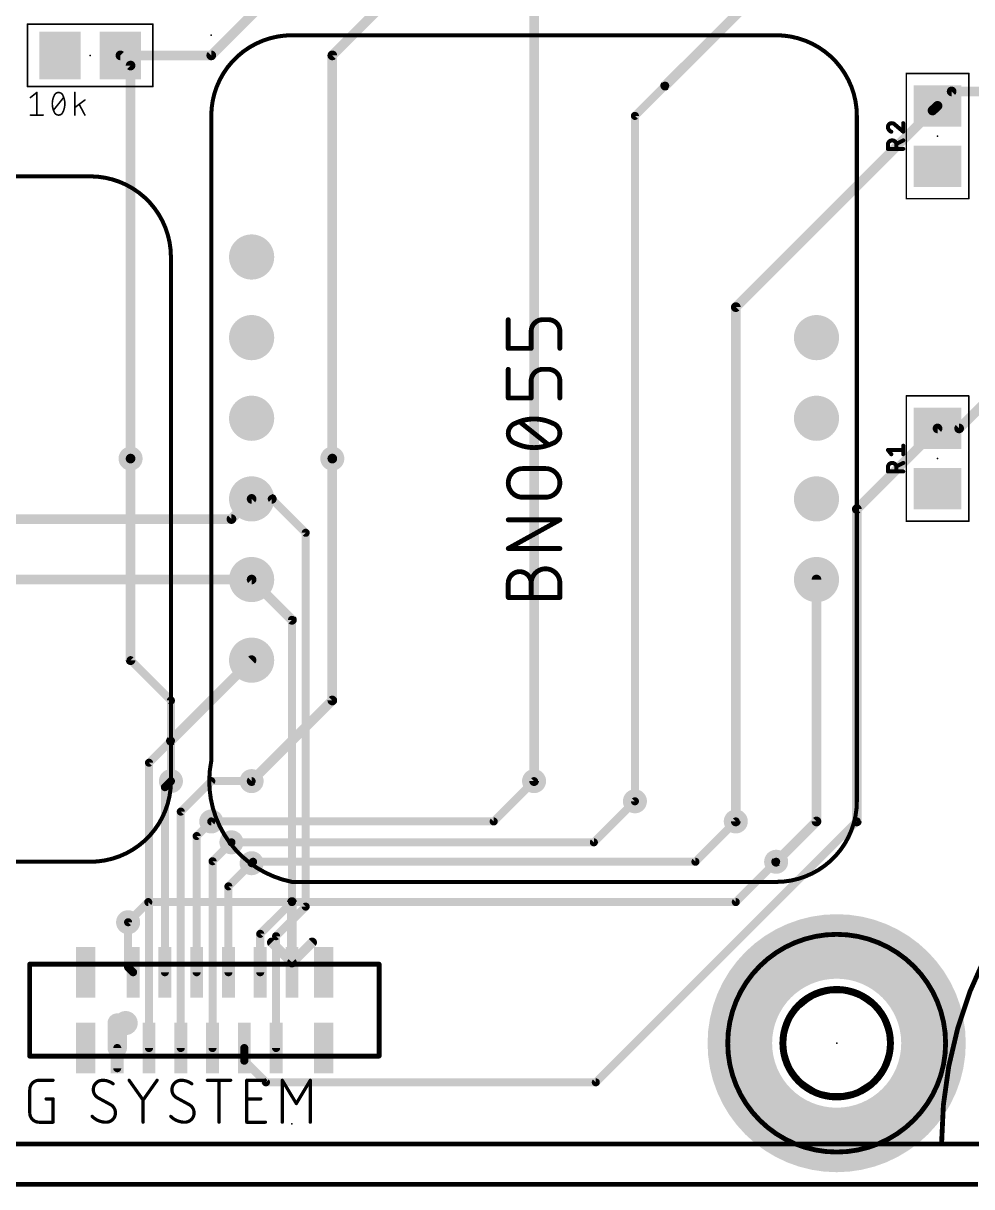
# Model space of a CAD drawing. Extents: x -0.25 to 2.75, y -0.05 to 2.8.
# Drawn here: x 0.767 to 1.942, y -0.053 to 1.39 of the extents above; entities that cross this region are included whole.
import ezdxf

# ---------------------------------------------------------------- set-up
doc = ezdxf.new("R2010")
doc.units = 0
for name, color, linetype in [('1', 22, 'CONTINUOUS'), ('16', 175, 'CONTINUOUS'), ('17', 82, 'CONTINUOUS'), ('18', 82, 'CONTINUOUS'), ('20', 30, 'CONTINUOUS'), ('21', 253, 'CONTINUOUS'), ('23', 7, 'CONTINUOUS'), ('25', 253, 'CONTINUOUS'), ('39', 22, 'CONTINUOUS'), ('40', 175, 'CONTINUOUS'), ('41', 22, 'CONTINUOUS'), ('42', 175, 'CONTINUOUS'), ('43', 82, 'CONTINUOUS')]:
    doc.layers.add(name, color=color, linetype=linetype)

# ---------------------------------------------------------------- blocks, each defined once
blk = doc.blocks.new('RECT')
blk.add_solid([(-0.5, -0.5), (0.5, -0.5), (-0.5, 0.5), (0.5, 0.5)])
blk = doc.blocks.new('ROUNDP')
at = {"const_width": 0.5}
blk.add_lwpolyline([(0, -0.25, 1), (0, 0.25, 1), (0, -0.25)], format="xyb", dxfattribs=at)
blk = doc.blocks.new('ROUNDV')
at = {"const_width": 0.5}
blk.add_lwpolyline([(0, -0.25, 1), (0, 0.25, 1), (0, -0.25)], format="xyb", dxfattribs=at)

msp = doc.modelspace()

# ---------------------------------------------------------------- linework, layer by layer
at = {"layer": '1'}
for points, const_width in [([(1.5625, 1.3125), (1.887402, 1.637402)], 0.012), ([(1.15, 1.35), (1.387402, 1.587402)], 0.012), ([(1, 1.35), (1.08937, 1.43937)], 0.012), ([(1.4, 0.45), (1.4, 1.412598)], 0.012), ([(0.887402, 1.35), (1, 1.35)], 0.012), ([(0.9, 1.337402), (0.887402, 1.35)], 0.012), ([(0.9, 0.85), (0.9, 1.337402)], 0.012), ([(1.15, 0.85), (1.15, 1.35)], 0.012), ([(1.525, 1.275), (1.5625, 1.3125)], 0.01), ([(1.917475, 1.305315), (1.893816, 1.281656)], 0.012), ([(1.994685, 1.305315), (1.917475, 1.305315)], 0.012), ([(1.65, 1.03784), (1.893816, 1.281656)], 0.012), ([(1.893816, 1.281656), (1.9, 1.287402)], 0.012), ([(1.525, 0.425), (1.525, 1.275)], 0.01), ([(1.65, 0.4), (1.65, 1.03784)], 0.012), ([(2.05, 1.01063), (1.926772, 0.887402)], 0.012), ([(1.8, 0.787402), (1.9, 0.887402)], 0.012), ([(1.926772, 0.887402), (1.9, 0.887402)], 0.012), ([(1.025, 0.775), (1.05, 0.8)], 0.012), ([(1.075, 0.8), (1.05, 0.8)], 0.012), ([(1.117, 0.758), (1.075, 0.8)], 0.01), ([(0.5, 0.775), (1.025, 0.775)], 0.012), ([(1.8, 0.4), (1.8, 0.787402)], 0.012), ([(1.117, 0.294373), (1.117, 0.758)], 0.01), ([(1.05, 0.7), (0.575, 0.7)], 0.012), ([(1.1, 0.65), (1.05, 0.7)], 0.012), ([(1.75, 0.4), (1.75, 0.7)], 0.012), ([(1.1, 0.3), (1.1, 0.65)], 0.01), ([(0.95, 0.5), (1.05, 0.6)], 0.012), ([(0.922835, 0.472835), (0.95, 0.5)], 0.01), ([(0.922835, 0.119), (0.922835, 0.472835)], 0.01), ([(0.94252, 0.44252), (0.95, 0.45)], 0.01), ([(0.94252, 0.213), (0.94252, 0.44252)], 0.01), ([(0.962205, 0.412205), (1, 0.45)], 0.01), ([(1, 0.45), (1.05, 0.45)], 0.01), ([(0.962205, 0.119), (0.962205, 0.412205)], 0.01), ([(0.98189, 0.38189), (1, 0.4)], 0.01), ([(1.4765, 0.0765), (1.8, 0.4)], 0.01), ([(1.75, 0.4), (1.7, 0.35)], 0.012), ([(0.98189, 0.213), (0.98189, 0.38189)], 0.01), ([(1.001575, 0.350685), (1.025, 0.37411)], 0.01), ([(1.001575, 0.119), (1.001575, 0.350685)], 0.01), ([(1.05, 0.34822), (1.02126, 0.31948)], 0.01), ([(1.02126, 0.31948), (1.02126, 0.213)], 0.01), ([(1.06063, 0.26063), (1.1, 0.3)], 0.01), ([(1.080315, 0.257688), (1.117, 0.294373)], 0.01), ([(0.896945, 0.219205), (0.896945, 0.275)], 0.01), ([(1.06063, 0.213), (1.06063, 0.26063)], 0.01), ([(1.080315, 0.119), (1.080315, 0.257688)], 0.01), ([(0.90315, 0.213), (0.896945, 0.219205)], 0.01), ([(0.883465, 0.119), (0.883465, 0.15)], 0.024), ([(0.883465, 0.15), (0.893945, 0.15)], 0.024), ([(0.883465, 0.119), (0.883465, 0.094)], 0.01), ([(1.040945, 0.119), (1.040945, 0.103314)], 0.01), ([(1.040945, 0.103314), (1.067759, 0.0765)], 0.01), ([(1.067759, 0.0765), (1.4765, 0.0765)], 0.01), ([(0, 0), (2.75, 0)], 0.006)]:
    msp.add_lwpolyline(points, dxfattribs=dict(at, const_width=const_width))
for points, const_width in [([(0.887402, 1.353, 1), (0.887402, 1.347)], 0.006), ([(0.889523, 1.352121, 1), (0.88528, 1.347879)], 0.006), ([(0.903, 1.337402, 1), (0.897, 1.337402)], 0.006), ([(0.897879, 1.33528, 1), (0.902121, 1.339523)], 0.006), ([(0.997879, 1.352121, 1), (1.002121, 1.347879)], 0.006), ([(1, 1.347, 1), (1, 1.353)], 0.006), ([(1.153, 1.35, 1), (1.147, 1.35)], 0.006), ([(1.147879, 1.352121, 1), (1.152121, 1.347879)], 0.006), ([(1.560379, 1.314621, 1), (1.564621, 1.310379)], 0.006), ([(1.564268, 1.310732, 1), (1.560732, 1.314268)], 0.005), ([(1.917475, 1.308315, 1), (1.917475, 1.302315)], 0.006), ([(1.919596, 1.303194, 1), (1.915354, 1.307436)], 0.006), ([(1.891774, 1.283854, 1), (1.895858, 1.279458)], 0.006), ([(1.891695, 1.283777, 1), (1.895937, 1.279534)], 0.006), ([(1.895937, 1.279534, 1), (1.891695, 1.283777)], 0.006), ([(1.902042, 1.285204, 1), (1.897958, 1.289599)], 0.006), ([(1.5275, 1.275, 1), (1.5225, 1.275)], 0.005), ([(1.523232, 1.276768, 1), (1.526768, 1.273232)], 0.005), ([(1.653, 1.03784, 1), (1.647, 1.03784)], 0.006), ([(1.647879, 1.039961, 1), (1.652121, 1.035718)], 0.006), ([(1.9, 0.890402, 1), (1.9, 0.884402)], 0.006), ([(1.902121, 0.88528, 1), (1.897879, 0.889523)], 0.006), ([(1.92465, 0.889523, 1), (1.928893, 0.88528)], 0.006), ([(1.926772, 0.884402, 1), (1.926772, 0.890402)], 0.006), ([(0.897, 0.85, 1), (0.903, 0.85)], 0.006), ([(1.147, 0.85, 1), (1.153, 0.85)], 0.006), ([(1.05, 0.803, 1), (1.05, 0.797)], 0.006), ([(1.052121, 0.797879, 1), (1.047879, 0.802121)], 0.006), ([(1.076768, 0.801768, 1), (1.073232, 0.798232)], 0.005), ([(1.075, 0.797, 1), (1.075, 0.803)], 0.006), ([(1.022879, 0.777121, 1), (1.027121, 0.772879)], 0.006), ([(1.025, 0.772, 1), (1.025, 0.778)], 0.006), ([(1.803, 0.787402, 1), (1.797, 0.787402)], 0.006), ([(1.797879, 0.789523, 1), (1.802121, 0.78528)], 0.006), ([(1.1195, 0.758, 1), (1.1145, 0.758)], 0.005), ([(1.115232, 0.756232, 1), (1.118768, 0.759768)], 0.005), ([(1.052121, 0.702121, 1), (1.047879, 0.697879)], 0.006), ([(1.05, 0.697, 1), (1.05, 0.703)], 0.006), ([(1.753, 0.7, 1), (1.747, 0.7)], 0.006), ([(1.097879, 0.647879, 1), (1.102121, 0.652121)], 0.006), ([(1.1025, 0.65, 1), (1.0975, 0.65)], 0.005), ([(1.052121, 0.597879, 1), (1.047879, 0.602121)], 0.006), ([(0.947879, 0.502121, 1), (0.952121, 0.497879)], 0.006), ([(0.951768, 0.498232, 1), (0.948232, 0.501768)], 0.005), ([(0.925335, 0.472835, 1), (0.920335, 0.472835)], 0.005), ([(0.921067, 0.474602, 1), (0.924602, 0.471067)], 0.005), ([(0.94502, 0.44252, 1), (0.94002, 0.44252)], 0.005), ([(0.951768, 0.448232, 1), (0.948232, 0.451768)], 0.005), ([(1, 0.4525, 1), (1, 0.4475)], 0.005), ([(1.001768, 0.448232, 1), (0.998232, 0.451768)], 0.005), ([(1.05, 0.4475, 1), (1.05, 0.4525)], 0.005), ([(1.397, 0.45, 1), (1.403, 0.45)], 0.006), ([(0.940752, 0.444287, 1), (0.944287, 0.440752)], 0.005), ([(1.5225, 0.425, 1), (1.5275, 0.425)], 0.005), ([(0.964705, 0.412205, 1), (0.959705, 0.412205)], 0.005), ([(0.960437, 0.413972, 1), (0.963972, 0.410437)], 0.005), ([(1.001768, 0.398232, 1), (0.998232, 0.401768)], 0.005), ([(1.752121, 0.397879, 1), (1.747879, 0.402121)], 0.006), ([(1.801768, 0.398232, 1), (1.798232, 0.401768)], 0.005), ([(1.647, 0.4, 1), (1.653, 0.4)], 0.006), ([(1.747, 0.4, 1), (1.753, 0.4)], 0.006), ([(1.797, 0.4, 1), (1.803, 0.4)], 0.006), ([(0.98439, 0.38189, 1), (0.97939, 0.38189)], 0.005), ([(0.980122, 0.383658, 1), (0.983658, 0.380122)], 0.005), ([(1.026768, 0.372342, 1), (1.023232, 0.375878)], 0.005), ([(1.004075, 0.350685, 1), (0.999075, 0.350685)], 0.005), ([(0.999807, 0.352453, 1), (1.003343, 0.348917)], 0.005), ([(1.051768, 0.346453, 1), (1.048232, 0.349988)], 0.005), ([(1.697879, 0.352121, 1), (1.702121, 0.347879)], 0.006), ([(1.02376, 0.31948, 1), (1.01876, 0.31948)], 0.005), ([(1.019492, 0.321248, 1), (1.023028, 0.317713)], 0.005), ([(1.101768, 0.298232, 1), (1.098232, 0.301768)], 0.005), ([(1.0975, 0.3, 1), (1.1025, 0.3)], 0.005), ([(1.1145, 0.294373, 1), (1.1195, 0.294373)], 0.005), ([(1.118768, 0.292605, 1), (1.115232, 0.29614)], 0.005), ([(0.899445, 0.275, 1), (0.894445, 0.275)], 0.005), ([(1.06313, 0.26063, 1), (1.05813, 0.26063)], 0.005), ([(1.058862, 0.262398, 1), (1.062398, 0.258862)], 0.005), ([(1.082815, 0.257688, 1), (1.077815, 0.257688)], 0.005), ([(1.078547, 0.259455, 1), (1.082083, 0.25592)], 0.005), ([(0.898713, 0.220972, 1), (0.895177, 0.217437)], 0.005), ([(0.894445, 0.219205, 1), (0.899445, 0.219205)], 0.005), ([(0.901382, 0.211232, 1), (0.904917, 0.214768)], 0.005), ([(0.94002, 0.213, 1), (0.94502, 0.213)], 0.005), ([(0.97939, 0.213, 1), (0.98439, 0.213)], 0.005), ([(1.01876, 0.213, 1), (1.02376, 0.213)], 0.005), ([(1.05813, 0.213, 1), (1.06313, 0.213)], 0.005), ([(0.889465, 0.15, 1), (0.877465, 0.15)], 0.012), ([(0.883465, 0.156, 1), (0.883465, 0.144)], 0.012), ([(0.893945, 0.144, 1), (0.893945, 0.156)], 0.012), ([(0.877465, 0.119, 1), (0.889465, 0.119)], 0.012), ([(0.885965, 0.119, 1), (0.880965, 0.119)], 0.005), ([(0.920335, 0.119, 1), (0.925335, 0.119)], 0.005), ([(0.959705, 0.119, 1), (0.964705, 0.119)], 0.005), ([(0.999075, 0.119, 1), (1.004075, 0.119)], 0.005), ([(1.043445, 0.119, 1), (1.038445, 0.119)], 0.005), ([(1.077815, 0.119, 1), (1.082815, 0.119)], 0.005), ([(1.042713, 0.105081, 1), (1.039177, 0.101546)], 0.005), ([(1.038445, 0.103314, 1), (1.043445, 0.103314)], 0.005), ([(0.880965, 0.094, 1), (0.885965, 0.094)], 0.005), ([(1.067759, 0.079, 1), (1.067759, 0.074)], 0.005), ([(1.065991, 0.074732, 1), (1.069526, 0.078268)], 0.005), ([(1.474732, 0.078268, 1), (1.478268, 0.074732)], 0.005), ([(1.4765, 0.074, 1), (1.4765, 0.079)], 0.005)]:
    msp.add_lwpolyline(points, format="xyb", dxfattribs=dict(at, const_width=const_width))
at = {"layer": '16'}
for points, const_width in [([(0.9, 0.85), (0.9, 0.6)], 0.012), ([(1.15, 0.55), (1.15, 0.85)], 0.012), ([(0.9, 0.6), (0.95, 0.55)], 0.01), ([(0.95, 0.55), (0.95, 0.45)], 0.01), ([(1.05, 0.45), (1.15, 0.55)], 0.012), ([(1.35, 0.4), (1.4, 0.45)], 0.01), ([(1.47411, 0.37411), (1.525, 0.425)], 0.01), ([(1, 0.4), (1.35, 0.4)], 0.01), ([(1.6, 0.35), (1.65, 0.4)], 0.01), ([(1.025, 0.37411), (1.47411, 0.37411)], 0.01), ([(1.05, 0.34822), (1.05178, 0.35)], 0.01), ([(1.05178, 0.35), (1.6, 0.35)], 0.01), ([(1.65, 0.3), (1.7, 0.35)], 0.01), ([(0.896945, 0.275), (0.921945, 0.3)], 0.01), ([(0.921945, 0.3), (1.65, 0.3)], 0.01), ([(0, -0.05), (1.95, -0.05)], 0.006)]:
    msp.add_lwpolyline(points, dxfattribs=dict(at, const_width=const_width))
for points, const_width in [([(0.903, 0.85, 1), (0.897, 0.85)], 0.006), ([(1.153, 0.85, 1), (1.147, 0.85)], 0.006), ([(0.897, 0.6, 1), (0.903, 0.6)], 0.006), ([(0.901768, 0.601768, 1), (0.898232, 0.598232)], 0.005), ([(0.9525, 0.55, 1), (0.9475, 0.55)], 0.005), ([(0.948232, 0.548232, 1), (0.951768, 0.551768)], 0.005), ([(1.147, 0.55, 1), (1.153, 0.55)], 0.006), ([(1.152121, 0.547879, 1), (1.147879, 0.552121)], 0.006), ([(0.9475, 0.45, 1), (0.9525, 0.45)], 0.005), ([(1.047879, 0.452121, 1), (1.052121, 0.447879)], 0.006), ([(1.401768, 0.448232, 1), (1.398232, 0.451768)], 0.005), ([(1.526768, 0.423232, 1), (1.523232, 0.426768)], 0.005), ([(1, 0.4025, 1), (1, 0.3975)], 0.005), ([(1.348232, 0.401768, 1), (1.351768, 0.398232)], 0.005), ([(1.35, 0.3975, 1), (1.35, 0.4025)], 0.005), ([(1.651768, 0.398232, 1), (1.648232, 0.401768)], 0.005), ([(1.025, 0.37661, 1), (1.025, 0.37161)], 0.005), ([(1.472342, 0.375878, 1), (1.475878, 0.372342)], 0.005), ([(1.47411, 0.37161, 1), (1.47411, 0.37661)], 0.005), ([(1.048232, 0.349988, 1), (1.051768, 0.346453)], 0.005), ([(1.05178, 0.3525, 1), (1.05178, 0.3475)], 0.005), ([(1.053547, 0.348232, 1), (1.050012, 0.351768)], 0.005), ([(1.598232, 0.351768, 1), (1.601768, 0.348232)], 0.005), ([(1.6, 0.3475, 1), (1.6, 0.3525)], 0.005), ([(1.701768, 0.348232, 1), (1.698232, 0.351768)], 0.005), ([(0.921945, 0.3025, 1), (0.921945, 0.2975)], 0.005), ([(0.923713, 0.298232, 1), (0.920177, 0.301768)], 0.005), ([(1.648232, 0.301768, 1), (1.651768, 0.298232)], 0.005), ([(1.65, 0.2975, 1), (1.65, 0.3025)], 0.005), ([(0.895177, 0.276768, 1), (0.898713, 0.273232)], 0.005)]:
    msp.add_lwpolyline(points, format="xyb", dxfattribs=dict(at, const_width=const_width))
at = {"layer": '20'}
for points, const_width in [([(2.43, 2.43, 0.414214), (0, 0)], 0.006), ([(2.43, 0.525, 0.414214), (1.905, 0)], 0.006), ([(1.9035, 0, 1), (1.9065, 0)], 0.003), ([(1.905, -0.0015, 1), (1.905, 0.0015)], 0.003)]:
    msp.add_lwpolyline(points, format="xyb", dxfattribs=dict(at, const_width=const_width))
at = {"layer": '20', "const_width": 0.006}
msp.add_lwpolyline([(0, 0), (1.905, 0)], dxfattribs=at)
at = {"layer": '20'}
msp.add_circle((1.775, 0.125), 0.062992, dxfattribs=at)
at = {"layer": '21'}
for points, const_width in [([(1.1, 1.375, 0.414214), (1, 1.275)], 0.005), ([(1.1, 1.37625, 1), (1.1, 1.37375)], 0.0025), ([(1.1, 1.37375, 1), (1.1, 1.37625)], 0.0025), ([(1.8, 1.275, 0.414214), (1.7, 1.375)], 0.005), ([(1.7, 1.37625, 1), (1.7, 1.37375)], 0.0025), ([(1.7, 1.37375, 1), (1.7, 1.37625)], 0.0025), ([(0.775688, 1.298168, 1), (0.776312, 1.297387)], 0.001), ([(0.784278, 1.304, 1), (0.783278, 1.304)], 0.001), ([(0.78409, 1.30361, 1), (0.783465, 1.30439)], 0.001), ([(0.805333, 1.300111, 0.113888), (0.803, 1.29)], 0.002), ([(0.810778, 1.304, 0.320466), (0.805333, 1.300111)], 0.002), ([(0.80486, 1.300273, 1), (0.805806, 1.299949)], 0.001), ([(0.805783, 1.299892, 1), (0.804884, 1.30033)], 0.001), ([(0.816222, 1.300111, 0.320462), (0.810778, 1.304)], 0.002), ([(0.810778, 1.3045, 1), (0.810778, 1.3035)], 0.001), ([(0.810778, 1.3035, 1), (0.810778, 1.3045)], 0.001), ([(0.818555, 1.29, 0.113887), (0.816222, 1.300111)], 0.002), ([(0.816672, 1.30033, 1), (0.815773, 1.299892)], 0.001), ([(0.815749, 1.299949, 1), (0.816695, 1.300273)], 0.001), ([(0.81739, 1.297465, 1), (0.816609, 1.29809)], 0.001), ([(0.831449, 1.304, 1), (0.830449, 1.304)], 0.001), ([(0.803, 1.29, 0.113885), (0.805333, 1.279889)], 0.002), ([(0.8035, 1.29, 1), (0.8025, 1.29)], 0.001), ([(0.8025, 1.29, 1), (0.8035, 1.29)], 0.001), ([(0.816222, 1.279889, 0.113885), (0.818555, 1.29)], 0.002), ([(0.819055, 1.29, 1), (0.818055, 1.29)], 0.001), ([(0.818055, 1.29, 1), (0.819055, 1.29)], 0.001), ([(0.830649, 1.285733, 1), (0.831249, 1.284933)], 0.001), ([(0.836835, 1.289456, 1), (0.835951, 1.288988)], 0.001), ([(0.843693, 1.294267, 1), (0.843093, 1.295067)], 0.001), ([(0.776, 1.2765, 1), (0.776, 1.2755)], 0.001), ([(0.783278, 1.276, 1), (0.784278, 1.276)], 0.001), ([(0.791555, 1.2755, 1), (0.791555, 1.2765)], 0.001), ([(0.804165, 1.282535, 1), (0.804946, 1.28191)], 0.001), ([(0.805333, 1.279889, 0.32046), (0.810778, 1.276)], 0.002), ([(0.805806, 1.280051, 1), (0.80486, 1.279727)], 0.001), ([(0.804884, 1.27967, 1), (0.805783, 1.280108)], 0.001), ([(0.810778, 1.276, 0.320456), (0.816222, 1.279889)], 0.002), ([(0.810778, 1.2765, 1), (0.810778, 1.2755)], 0.001), ([(0.810778, 1.2755, 1), (0.810778, 1.2765)], 0.001), ([(0.815773, 1.280108, 1), (0.816672, 1.27967)], 0.001), ([(0.816695, 1.279727, 1), (0.815749, 1.280051)], 0.001), ([(0.830449, 1.276, 1), (0.831449, 1.276)], 0.001), ([(0.842951, 1.275766, 1), (0.843835, 1.276234)], 0.001), ([(1.00125, 1.275, 1), (0.99875, 1.275)], 0.0025), ([(0.99875, 1.275, 1), (1.00125, 1.275)], 0.0025), ([(1.80125, 1.275, 1), (1.79875, 1.275)], 0.0025), ([(1.79875, 1.275, 1), (1.80125, 1.275)], 0.0025), ([(0.95, 1.1, 0.414214), (0.85, 1.2)], 0.005), ([(0.85, 1.20125, 1), (0.85, 1.19875)], 0.0025), ([(0.85, 1.19875, 1), (0.85, 1.20125)], 0.0025), ([(0.95125, 1.1, 1), (0.94875, 1.1)], 0.0025), ([(0.94875, 1.1, 1), (0.95125, 1.1)], 0.0025), ([(1.3695, 1.022239, 1), (1.3665, 1.022239)], 0.003), ([(1.410667, 1.022239, 0.414214), (1.396445, 1.008017)], 0.006), ([(1.410667, 1.023739, 1), (1.410667, 1.020739)], 0.003), ([(1.410667, 1.020739, 1), (1.410667, 1.023739)], 0.003), ([(1.432, 1.008017, 0.414214), (1.417778, 1.022239)], 0.006), ([(1.417778, 1.023739, 1), (1.417778, 1.020739)], 0.003), ([(1.417778, 1.020739, 1), (1.417778, 1.023739)], 0.003), ([(1.397945, 1.008017, 1), (1.394945, 1.008017)], 0.003), ([(1.4335, 1.008017, 1), (1.4305, 1.008017)], 0.003), ([(1.394945, 1.008017, 1), (1.397945, 1.008017)], 0.003), ([(1.4305, 1.008017, 1), (1.4335, 1.008017)], 0.003), ([(1.368, 0.988183, 1), (1.368, 0.985183)], 0.003), ([(1.3665, 0.986683, 1), (1.3695, 0.986683)], 0.003), ([(1.394945, 0.986683, 1), (1.397945, 0.986683)], 0.003), ([(1.396445, 0.985183, 1), (1.396445, 0.988183)], 0.003), ([(1.4305, 0.986683, 1), (1.4335, 0.986683)], 0.003), ([(1.3695, 0.960699, 1), (1.3665, 0.960699)], 0.003), ([(1.410667, 0.960699, 0.414214), (1.396445, 0.946476)], 0.006), ([(1.410667, 0.962199, 1), (1.410667, 0.959199)], 0.003), ([(1.410667, 0.959199, 1), (1.410667, 0.962199)], 0.003), ([(1.432, 0.946476, 0.414214), (1.417778, 0.960699)], 0.006), ([(1.417778, 0.962199, 1), (1.417778, 0.959199)], 0.003), ([(1.417778, 0.959199, 1), (1.417778, 0.962199)], 0.003), ([(1.397945, 0.946476, 1), (1.394945, 0.946476)], 0.003), ([(1.394945, 0.946476, 1), (1.397945, 0.946476)], 0.003), ([(1.4335, 0.946476, 1), (1.4305, 0.946476)], 0.003), ([(1.4305, 0.946476, 1), (1.4335, 0.946476)], 0.003), ([(1.368, 0.926643, 1), (1.368, 0.923643)], 0.003), ([(1.3665, 0.925143, 1), (1.3695, 0.925143)], 0.003), ([(1.394945, 0.925143, 1), (1.397945, 0.925143)], 0.003), ([(1.396445, 0.923643, 1), (1.396445, 0.926643)], 0.003), ([(1.4305, 0.925143, 1), (1.4335, 0.925143)], 0.003), ([(1.376889, 0.893825, 0.320467), (1.368, 0.881381)], 0.006), ([(1.4, 0.899158, 0.113887), (1.376889, 0.893825)], 0.006), ([(1.376232, 0.895173, 1), (1.377546, 0.892477)], 0.003), ([(1.377375, 0.892406, 1), (1.376402, 0.895244)], 0.003), ([(1.383159, 0.896774, 1), (1.381285, 0.894432)], 0.003), ([(1.423111, 0.893825, 0.113887), (1.4, 0.899158)], 0.006), ([(1.4, 0.900658, 1), (1.4, 0.897658)], 0.003), ([(1.4, 0.897658, 1), (1.4, 0.900658)], 0.003), ([(1.432, 0.881381, 0.320462), (1.423111, 0.893825)], 0.006), ([(1.423598, 0.895244, 1), (1.422625, 0.892406)], 0.003), ([(1.422454, 0.892477, 1), (1.423769, 0.895173)], 0.003), ([(1.368, 0.881381, 0.320468), (1.376889, 0.868936)], 0.006), ([(1.3695, 0.881381, 1), (1.3665, 0.881381)], 0.003), ([(1.3665, 0.881381, 1), (1.3695, 0.881381)], 0.003), ([(1.423111, 0.868936, 0.320463), (1.432, 0.881381)], 0.006), ([(1.4335, 0.881381, 1), (1.4305, 0.881381)], 0.003), ([(1.4305, 0.881381, 1), (1.4335, 0.881381)], 0.003), ([(1.376889, 0.868936, 0.113887), (1.4, 0.863603)], 0.006), ([(1.377546, 0.870284, 1), (1.376232, 0.867588)], 0.003), ([(1.376402, 0.867517, 1), (1.377375, 0.870355)], 0.003), ([(1.4, 0.863603, 0.113887), (1.423111, 0.868936)], 0.006), ([(1.4, 0.865103, 1), (1.4, 0.862103)], 0.003), ([(1.4, 0.862103, 1), (1.4, 0.865103)], 0.003), ([(1.416841, 0.865987, 1), (1.418715, 0.86833)], 0.003), ([(1.422625, 0.870355, 1), (1.423598, 0.867517)], 0.003), ([(1.423769, 0.867588, 1), (1.422454, 0.870284)], 0.003), ([(1.385778, 0.837618, 1), (1.385778, 0.802063)], 0.006), ([(1.385778, 0.839118, 1), (1.385778, 0.836118)], 0.003), ([(1.385778, 0.836118, 1), (1.385778, 0.839118)], 0.003), ([(1.414222, 0.802063, 1), (1.414222, 0.837618)], 0.006), ([(1.414222, 0.839118, 1), (1.414222, 0.836118)], 0.003), ([(1.414222, 0.836118, 1), (1.414222, 0.839118)], 0.003), ([(1.385778, 0.803563, 1), (1.385778, 0.800563)], 0.003), ([(1.385778, 0.800563, 1), (1.385778, 0.803563)], 0.003), ([(1.414222, 0.803562, 1), (1.414222, 0.800563)], 0.003), ([(1.414222, 0.800563, 1), (1.414222, 0.803563)], 0.003), ([(1.368, 0.775526, 1), (1.368, 0.772526)], 0.003), ([(1.432728, 0.772715, 1), (1.431272, 0.775338)], 0.003), ([(1.432, 0.772526, 1), (1.432, 0.775526)], 0.003), ([(1.368, 0.739971, 1), (1.368, 0.736971)], 0.003), ([(1.367272, 0.739782, 1), (1.368728, 0.73716)], 0.003), ([(1.432, 0.736971, 1), (1.432, 0.739971)], 0.003), ([(1.396444, 0.695539, 1), (1.368, 0.695539)], 0.006), ([(1.432, 0.695539, 1), (1.396445, 0.695539)], 0.006), ([(1.3695, 0.695539, 1), (1.3665, 0.695539)], 0.003), ([(1.3665, 0.695539, 1), (1.3695, 0.695539)], 0.003), ([(1.394944, 0.695539, 1), (1.397944, 0.695539)], 0.003), ([(1.397945, 0.695539, 1), (1.394945, 0.695539)], 0.003), ([(1.394945, 0.695539, 1), (1.397945, 0.695539)], 0.003), ([(1.4335, 0.695539, 1), (1.4305, 0.695539)], 0.003), ([(1.4305, 0.695539, 1), (1.4335, 0.695539)], 0.003), ([(1.368, 0.679261, 1), (1.368, 0.676261)], 0.003), ([(1.3665, 0.677761, 1), (1.3695, 0.677761)], 0.003), ([(1.394945, 0.677761, 1), (1.397945, 0.677761)], 0.003), ([(1.4305, 0.677761, 1), (1.4335, 0.677761)], 0.003), ([(1.432, 0.676261, 1), (1.432, 0.679261)], 0.003), ([(1, 0.475, 0.414214), (1.1, 0.325)], 0.005), ([(0.99875, 0.475, 1), (1.00125, 0.475)], 0.0025), ([(1.001226, 0.474755, 1), (0.998774, 0.475245)], 0.0025), ([(0.85, 0.35, 0.414214), (0.95, 0.45)], 0.005), ([(0.95125, 0.45, 1), (0.94875, 0.45)], 0.0025), ([(0.94875, 0.45, 1), (0.95125, 0.45)], 0.0025), ([(1.7, 0.325, 0.414214), (1.8, 0.425)], 0.005), ([(1.80125, 0.425, 1), (1.79875, 0.425)], 0.0025), ([(1.79875, 0.425, 1), (1.80125, 0.425)], 0.0025), ([(0.85, 0.35125, 1), (0.85, 0.34875)], 0.0025), ([(0.85, 0.34875, 1), (0.85, 0.35125)], 0.0025), ([(1.1, 0.32625, 1), (1.1, 0.32375)], 0.0025), ([(1.099755, 0.323774, 1), (1.100245, 0.326226)], 0.0025), ([(1.7, 0.32625, 1), (1.7, 0.32375)], 0.0025), ([(1.7, 0.32375, 1), (1.7, 0.32625)], 0.0025), ([(1.103, 0.3, 1), (1.097, 0.3)], 0.006), ([(1.775, -0.01, 1), (1.775, 0.26, 1), (1.775, -0.01)], 0.006), ([(1.077121, 0.252121, 1), (1.072879, 0.247879)], 0.006), ([(1.127121, 0.247879, 1), (1.122879, 0.252121)], 0.006), ([(0.7765, 0.223, 1), (0.7735, 0.223)], 0.003), ([(0.775, 0.2245, 1), (0.775, 0.2215)], 0.003), ([(1.097879, 0.227121, 1), (1.102121, 0.222879)], 0.006), ([(1.097, 0.225, 1), (1.103, 0.225)], 0.006), ([(1.097879, 0.222879, 1), (1.102121, 0.227121)], 0.006), ([(1.2095, 0.223, 1), (1.2065, 0.223)], 0.003), ([(1.208, 0.2215, 1), (1.208, 0.2245)], 0.003), ([(1.775, 0.058071, 1), (1.775, 0.191929, 1), (1.775, 0.058071)], 0.008), ([(0.775, 0.1105, 1), (0.775, 0.1075)], 0.003), ([(0.7735, 0.109, 1), (0.7765, 0.109)], 0.003), ([(1.2065, 0.109, 1), (1.2095, 0.109)], 0.003), ([(1.208, 0.1075, 1), (1.208, 0.1105)], 0.003), ([(0.786643, 0.079, 0.41421), (0.775088, 0.067444)], 0.004), ([(0.786643, 0.08, 1), (0.786643, 0.078)], 0.002), ([(0.786643, 0.078, 1), (0.786643, 0.08)], 0.002), ([(0.803977, 0.078, 1), (0.803977, 0.08)], 0.002), ([(0.865368, 0.079, 0.414214), (0.853812, 0.067444)], 0.004), ([(0.878368, 0.074667, 0.162281), (0.865368, 0.079)], 0.004), ([(0.865368, 0.08, 1), (0.865368, 0.078)], 0.002), ([(0.865368, 0.078, 1), (0.865368, 0.08)], 0.002), ([(0.877768, 0.073867, 1), (0.878968, 0.075467)], 0.002), ([(0.899016, 0.079577, 1), (0.897382, 0.078423)], 0.002), ([(0.933682, 0.078423, 1), (0.932048, 0.079577)], 0.002), ([(0.962808, 0.079, 0.414214), (0.951252, 0.067444)], 0.004), ([(0.975808, 0.074667, 0.162281), (0.962808, 0.079)], 0.004), ([(0.962808, 0.08, 1), (0.962808, 0.078)], 0.002), ([(0.962808, 0.078, 1), (0.962808, 0.08)], 0.002), ([(0.975208, 0.073867, 1), (0.976408, 0.075467)], 0.002), ([(0.995167, 0.08, 1), (0.995167, 0.078)], 0.002), ([(1.010612, 0.079, 1), (1.008612, 0.079)], 0.002), ([(1.024056, 0.078, 1), (1.024056, 0.08)], 0.002), ([(1.044982, 0.079, 1), (1.042982, 0.079)], 0.002), ([(1.043982, 0.08, 1), (1.043982, 0.078)], 0.002), ([(1.067093, 0.078, 1), (1.067093, 0.08)], 0.002), ([(1.089038, 0.079, 1), (1.087038, 0.079)], 0.002), ([(1.088896, 0.079514, 1), (1.087181, 0.078486)], 0.002), ([(1.123705, 0.079, 1), (1.121705, 0.079)], 0.002), ([(1.123562, 0.078486, 1), (1.121847, 0.079514)], 0.002), ([(0.776088, 0.067444, 1), (0.774088, 0.067444)], 0.002), ([(0.774088, 0.067444, 1), (0.776088, 0.067444)], 0.002), ([(0.79531, 0.056889, 1), (0.79531, 0.054889)], 0.002), ([(0.804977, 0.055889, 1), (0.802977, 0.055889)], 0.002), ([(0.803977, 0.054889, 1), (0.803977, 0.056889)], 0.002), ([(0.853812, 0.067444, 0.265563), (0.85959, 0.057333)], 0.004), ([(0.854812, 0.067444, 1), (0.852812, 0.067444)], 0.002), ([(0.852812, 0.067444, 1), (0.854812, 0.067444)], 0.002), ([(0.860069, 0.058211, 1), (0.859111, 0.056455)], 0.002), ([(0.859082, 0.056472, 1), (0.860098, 0.058195)], 0.002), ([(0.951252, 0.067444, 0.265563), (0.95703, 0.057333)], 0.004), ([(0.952252, 0.067444, 1), (0.950252, 0.067444)], 0.002), ([(0.950252, 0.067444, 1), (0.952252, 0.067444)], 0.002), ([(0.957509, 0.058211, 1), (0.956551, 0.056455)], 0.002), ([(0.956522, 0.056472, 1), (0.957537, 0.058195)], 0.002), ([(1.043982, 0.056889, 1), (1.043982, 0.054889)], 0.002), ([(1.061315, 0.054889, 1), (1.061315, 0.056889)], 0.002), ([(0.881257, 0.038555, 0.265563), (0.875479, 0.048667)], 0.004), ([(0.875987, 0.049528, 1), (0.874971, 0.047805)], 0.002), ([(0.875, 0.047789, 1), (0.875958, 0.049544)], 0.002), ([(0.916532, 0.054444, 1), (0.914532, 0.054444)], 0.002), ([(0.914715, 0.055021, 1), (0.916349, 0.053868)], 0.002), ([(0.914715, 0.053868, 1), (0.916349, 0.055021)], 0.002), ([(0.978696, 0.038555, 0.265563), (0.972919, 0.048667)], 0.004), ([(0.973426, 0.049528, 1), (0.972411, 0.047805)], 0.002), ([(0.97244, 0.047789, 1), (0.973398, 0.049544)], 0.002), ([(1.104514, 0.050626, 1), (1.106229, 0.049597)], 0.002), ([(1.104514, 0.049597, 1), (1.106229, 0.050626)], 0.002), ([(0.775088, 0.038555, 0.414214), (0.786643, 0.027)], 0.004), ([(0.776088, 0.038555, 1), (0.774088, 0.038555)], 0.002), ([(0.774088, 0.038555, 1), (0.776088, 0.038555)], 0.002), ([(0.786643, 0.028, 1), (0.786643, 0.026)], 0.002), ([(0.786643, 0.026, 1), (0.786643, 0.028)], 0.002), ([(0.803977, 0.026, 1), (0.803977, 0.028)], 0.002), ([(0.852368, 0.034222, 0.200004), (0.869701, 0.027)], 0.004), ([(0.853078, 0.034926, 1), (0.851658, 0.033518)], 0.002), ([(0.869701, 0.027, 0.41421), (0.881257, 0.038555)], 0.004), ([(0.869701, 0.028, 1), (0.869701, 0.026)], 0.002), ([(0.869701, 0.026, 1), (0.869701, 0.028)], 0.002), ([(0.882257, 0.038555, 1), (0.880257, 0.038555)], 0.002), ([(0.880257, 0.038555, 1), (0.882257, 0.038555)], 0.002), ([(0.949808, 0.034222, 0.200004), (0.967141, 0.027)], 0.004), ([(0.950518, 0.034926, 1), (0.949098, 0.033518)], 0.002), ([(0.967141, 0.027, 0.41421), (0.978696, 0.038555)], 0.004), ([(0.967141, 0.028, 1), (0.967141, 0.026)], 0.002), ([(0.967141, 0.026, 1), (0.967141, 0.028)], 0.002), ([(0.979696, 0.038555, 1), (0.977696, 0.038555)], 0.002), ([(0.977696, 0.038555, 1), (0.979696, 0.038555)], 0.002), ([(1.043982, 0.028, 1), (1.043982, 0.026)], 0.002), ([(1.067093, 0.026, 1), (1.067093, 0.028)], 0.002), ([(0.802977, 0.027, 1), (0.804977, 0.027)], 0.002), ([(0.914532, 0.027, 1), (0.916532, 0.027)], 0.002), ([(1.008612, 0.027, 1), (1.010612, 0.027)], 0.002), ([(1.042982, 0.027, 1), (1.044982, 0.027)], 0.002), ([(1.087038, 0.027, 1), (1.089038, 0.027)], 0.002), ([(1.121705, 0.027, 1), (1.123705, 0.027)], 0.002)]:
    msp.add_lwpolyline(points, format="xyb", dxfattribs=dict(at, const_width=const_width))
for points, const_width in [([(1.1, 1.375), (1.7, 1.375)], 0.005), ([(0.776, 1.297778), (0.783778, 1.304)], 0.002), ([(0.783778, 1.304), (0.783778, 1.276)], 0.002), ([(0.804555, 1.282222), (0.817, 1.297778)], 0.002), ([(0.830949, 1.276), (0.830949, 1.304)], 0.002), ([(0.843393, 1.294667), (0.830949, 1.285333)], 0.002), ([(0.843393, 1.276), (0.836393, 1.289222)], 0.002), ([(0.776, 1.276), (0.791555, 1.276)], 0.002), ([(1, 0.475), (1, 1.275)], 0.005), ([(1.8, 1.275), (1.8, 0.425)], 0.005), ([(0.4, 1.2), (0.85, 1.2)], 0.005), ([(0.95, 1.1), (0.95, 0.45)], 0.005), ([(1.368, 0.986683), (1.368, 1.022239)], 0.006), ([(1.417778, 1.022239), (1.410667, 1.022239)], 0.006), ([(1.396445, 1.008017), (1.396445, 0.986683)], 0.006), ([(1.432, 0.986683), (1.432, 1.008017)], 0.006), ([(1.396445, 0.986683), (1.368, 0.986683)], 0.006), ([(1.368, 0.925143), (1.368, 0.960699)], 0.006), ([(1.417778, 0.960699), (1.410667, 0.960699)], 0.006), ([(1.396445, 0.946476), (1.396445, 0.925143)], 0.006), ([(1.432, 0.925143), (1.432, 0.946476)], 0.006), ([(1.396445, 0.925143), (1.368, 0.925143)], 0.006), ([(1.417778, 0.867158), (1.382222, 0.895603)], 0.006), ([(1.385778, 0.837618), (1.414222, 0.837618)], 0.006), ([(1.414222, 0.802063), (1.385778, 0.802063)], 0.006), ([(1.368, 0.738471), (1.432, 0.774026)], 0.006), ([(1.432, 0.774026), (1.368, 0.774026)], 0.006), ([(1.432, 0.738471), (1.368, 0.738471)], 0.006), ([(1.368, 0.677761), (1.368, 0.695539)], 0.006), ([(1.396445, 0.677761), (1.396445, 0.695539)], 0.006), ([(1.432, 0.695539), (1.432, 0.677761)], 0.006), ([(1.432, 0.677761), (1.368, 0.677761)], 0.006), ([(0.85, 0.35), (0.4, 0.35)], 0.005), ([(1.7, 0.325), (1.1, 0.325)], 0.005), ([(1.1, 0.225), (1.1, 0.3)], 0.012), ([(1.1, 0.225), (1.075, 0.25)], 0.012), ([(1.1, 0.225), (1.125, 0.25)], 0.012), ([(0.775, 0.223), (0.775, 0.109)], 0.006), ([(1.208, 0.223), (0.775, 0.223)], 0.006), ([(1.208, 0.109), (1.208, 0.223)], 0.006), ([(0.775, 0.109), (1.208, 0.109)], 0.006), ([(0.786643, 0.079), (0.803977, 0.079)], 0.004), ([(0.898199, 0.079), (0.915532, 0.054444)], 0.004), ([(0.915532, 0.054444), (0.932865, 0.079)], 0.004), ([(0.995167, 0.079), (1.024056, 0.079)], 0.004), ([(1.009612, 0.027), (1.009612, 0.079)], 0.004), ([(1.043982, 0.027), (1.043982, 0.079)], 0.004), ([(1.043982, 0.079), (1.067093, 0.079)], 0.004), ([(1.088038, 0.027), (1.088038, 0.079)], 0.004), ([(1.088038, 0.079), (1.105372, 0.050111)], 0.004), ([(1.105372, 0.050111), (1.122705, 0.079)], 0.004), ([(1.122705, 0.079), (1.122705, 0.027)], 0.004), ([(0.775088, 0.038555), (0.775088, 0.067444)], 0.004), ([(0.79531, 0.055889), (0.803977, 0.055889)], 0.004), ([(0.803977, 0.055889), (0.803977, 0.027)], 0.004), ([(0.875479, 0.048667), (0.85959, 0.057333)], 0.004), ([(0.972919, 0.048667), (0.95703, 0.057333)], 0.004), ([(1.043982, 0.055889), (1.061315, 0.055889)], 0.004), ([(0.915532, 0.027), (0.915532, 0.054444)], 0.004), ([(0.803977, 0.027), (0.786643, 0.027)], 0.004), ([(1.067093, 0.027), (1.043982, 0.027)], 0.004)]:
    msp.add_lwpolyline(points, dxfattribs=dict(at, const_width=const_width))
at = {"layer": '23'}
for p in [(1, 1.375), (0.85, 1.35), (1.9, 1.25), (1.9, 0.85), (1.775, 0.125), (1.1, 0.025)]:
    msp.add_point(p, dxfattribs=at)
at = {"layer": '25'}
for points, const_width in [([(1.84325, 1.265952, 0.414198), (1.8385, 1.261202)], 0.005), ([(1.8385, 1.261202, 0.325223), (1.842722, 1.255397)], 0.005), ([(1.83975, 1.261202, 1), (1.83725, 1.261202)], 0.0025), ([(1.83725, 1.261202, 1), (1.83975, 1.261202)], 0.0025), ([(1.846945, 1.264369, 0.205254), (1.84325, 1.265952)], 0.005), ([(1.84325, 1.267202, 1), (1.84325, 1.264702)], 0.0025), ([(1.842337, 1.254208, 1), (1.843107, 1.256586)], 0.0025), ([(1.84325, 1.264702, 1), (1.84325, 1.267202)], 0.0025), ([(1.847754, 1.265321, 1), (1.846135, 1.263417)], 0.0025), ([(1.846039, 1.263507, 1), (1.84785, 1.265231)], 0.0025), ([(1.85875, 1.265952, 1), (1.85625, 1.265952)], 0.0025), ([(1.85625, 1.255397, 1), (1.85875, 1.255397)], 0.0025), ([(1.85669, 1.254444, 1), (1.85831, 1.256349)], 0.0025), ([(1.849056, 1.239325, 1), (1.8385, 1.239325)], 0.005), ([(1.83975, 1.239325, 1), (1.83725, 1.239325)], 0.0025), ([(1.848497, 1.241499, 1), (1.849615, 1.239263)], 0.0025), ([(1.850306, 1.239325, 1), (1.847806, 1.239325)], 0.0025), ([(1.858059, 1.243485, 1), (1.856941, 1.245721)], 0.0025), ([(1.83725, 1.239325, 1), (1.83975, 1.239325)], 0.0025), ([(1.8385, 1.235298, 1), (1.8385, 1.232798)], 0.0025), ([(1.83725, 1.234048, 1), (1.83975, 1.234048)], 0.0025), ([(1.847806, 1.239325, 1), (1.850306, 1.239325)], 0.0025), ([(1.847806, 1.234048, 1), (1.850306, 1.234048)], 0.0025), ([(1.8575, 1.232798, 1), (1.8575, 1.235298)], 0.0025), ([(1.85875, 0.865952, 1), (1.85625, 0.865952)], 0.0025), ([(1.839476, 0.861455, 1), (1.837524, 0.859894)], 0.0025), ([(1.8385, 0.861924, 1), (1.8385, 0.859424)], 0.0025), ([(1.841746, 0.854616, 1), (1.843698, 0.856178)], 0.0025), ([(1.85625, 0.855397, 1), (1.85875, 0.855397)], 0.0025), ([(1.8575, 0.859424, 1), (1.8575, 0.861924)], 0.0025), ([(1.849056, 0.839325, 1), (1.8385, 0.839325)], 0.005), ([(1.83975, 0.839325, 1), (1.83725, 0.839325)], 0.0025), ([(1.83725, 0.839325, 1), (1.83975, 0.839325)], 0.0025), ([(1.848497, 0.841499, 1), (1.849615, 0.839263)], 0.0025), ([(1.850306, 0.839325, 1), (1.847806, 0.839325)], 0.0025), ([(1.847806, 0.839325, 1), (1.850306, 0.839325)], 0.0025), ([(1.858059, 0.843485, 1), (1.856941, 0.845721)], 0.0025), ([(1.8385, 0.835298, 1), (1.8385, 0.832798)], 0.0025), ([(1.83725, 0.834048, 1), (1.83975, 0.834048)], 0.0025), ([(1.847806, 0.834048, 1), (1.850306, 0.834048)], 0.0025), ([(1.8575, 0.832798, 1), (1.8575, 0.835298)], 0.0025)]:
    msp.add_lwpolyline(points, format="xyb", dxfattribs=dict(at, const_width=const_width))
at = {"layer": '25', "const_width": 0.005}
for points in [[(1.846945, 1.264369), (1.8575, 1.255397)], [(1.8575, 1.255397), (1.8575, 1.265952)], [(1.8385, 1.234048), (1.8385, 1.239325)], [(1.8575, 1.244603), (1.849056, 1.240381)], [(1.849056, 1.239325), (1.849056, 1.234048)], [(1.8575, 1.234048), (1.8385, 1.234048)], [(1.8575, 0.855397), (1.8575, 0.865952)], [(1.842722, 0.855397), (1.8385, 0.860674)], [(1.8385, 0.860674), (1.8575, 0.860674)], [(1.8385, 0.834048), (1.8385, 0.839325)], [(1.8575, 0.844603), (1.849056, 0.840381)], [(1.849056, 0.839325), (1.849056, 0.834048)], [(1.8575, 0.834048), (1.8385, 0.834048)]]:
    msp.add_lwpolyline(points, dxfattribs=at)
at = {"layer": '39', "const_width": 0.002}
for points in [[(0.772323, 1.388701), (0.927677, 1.388701)], [(0.772323, 1.311299), (0.772323, 1.388701)], [(0.927677, 1.388701), (0.927677, 1.311299)], [(1.861299, 1.172323), (1.861299, 1.327677)], [(1.861299, 1.327677), (1.938701, 1.327677)], [(1.938701, 1.327677), (1.938701, 1.172323)], [(0.927677, 1.311299), (0.772323, 1.311299)], [(1.938701, 1.172323), (1.861299, 1.172323)], [(1.861299, 0.772323), (1.861299, 0.927677)], [(1.861299, 0.927677), (1.938701, 0.927677)], [(1.938701, 0.927677), (1.938701, 0.772323)], [(1.938701, 0.772323), (1.861299, 0.772323)]]:
    msp.add_lwpolyline(points, dxfattribs=at)
at = {"layer": '39'}
for points, const_width in [([(0.772323, 1.389201, 1), (0.772323, 1.388201)], 0.001), ([(0.772823, 1.388701, 1), (0.771823, 1.388701)], 0.001), ([(0.928177, 1.388701, 1), (0.927177, 1.388701)], 0.001), ([(0.927677, 1.388201, 1), (0.927677, 1.389201)], 0.001), ([(1.861799, 1.327677, 1), (1.860799, 1.327677)], 0.001), ([(1.861299, 1.328177, 1), (1.861299, 1.327177)], 0.001), ([(1.939201, 1.327677, 1), (1.938201, 1.327677)], 0.001), ([(1.938701, 1.327177, 1), (1.938701, 1.328177)], 0.001), ([(0.772323, 1.311799, 1), (0.772323, 1.310799)], 0.001), ([(0.771823, 1.311299, 1), (0.772823, 1.311299)], 0.001), ([(0.927177, 1.311299, 1), (0.928177, 1.311299)], 0.001), ([(0.927677, 1.310799, 1), (0.927677, 1.311799)], 0.001), ([(1.861299, 1.172823, 1), (1.861299, 1.171823)], 0.001), ([(1.860799, 1.172323, 1), (1.861799, 1.172323)], 0.001), ([(1.938201, 1.172323, 1), (1.939201, 1.172323)], 0.001), ([(1.938701, 1.171823, 1), (1.938701, 1.172823)], 0.001), ([(1.861799, 0.927677, 1), (1.860799, 0.927677)], 0.001), ([(1.861299, 0.928177, 1), (1.861299, 0.927177)], 0.001), ([(1.939201, 0.927677, 1), (1.938201, 0.927677)], 0.001), ([(1.938701, 0.927177, 1), (1.938701, 0.928177)], 0.001), ([(1.861299, 0.772823, 1), (1.861299, 0.771823)], 0.001), ([(1.860799, 0.772323, 1), (1.861799, 0.772323)], 0.001), ([(1.938201, 0.772323, 1), (1.939201, 0.772323)], 0.001), ([(1.938701, 0.771823, 1), (1.938701, 0.772823)], 0.001), ([(1.775, 0.005, 1), (1.775, 0.245, 1), (1.775, 0.005)], 0.08)]:
    msp.add_lwpolyline(points, format="xyb", dxfattribs=dict(at, const_width=const_width))
at = {"layer": '40', "const_width": 0.08}
msp.add_lwpolyline([(1.775, 0.005, 1), (1.775, 0.245, 1), (1.775, 0.005)], format="xyb", dxfattribs=at)
at = {"layer": '41', "const_width": 0.08}
msp.add_lwpolyline([(1.775, 0.005, 1), (1.775, 0.245, 1), (1.775, 0.005)], format="xyb", dxfattribs=at)
at = {"layer": '42', "const_width": 0.08}
msp.add_lwpolyline([(1.775, 0.005, 1), (1.775, 0.245, 1), (1.775, 0.005)], format="xyb", dxfattribs=at)
at = {"layer": '43', "const_width": 0.08}
msp.add_lwpolyline([(1.775, 0.005, 1), (1.775, 0.245, 1), (1.775, 0.005)], format="xyb", dxfattribs=at)

# ---------------------------------------------------------------- block references
at = {"layer": '1'}
for p, xscale, yscale in [((0.812598, 1.35), 0.051181, 0.059055), ((0.887402, 1.35), 0.051181, 0.059055), ((0.844232, 0.213), 0.024, 0.063), ((0.90315, 0.213), 0.016, 0.063), ((0.94252, 0.213), 0.016, 0.063), ((0.98189, 0.213), 0.016, 0.063), ((1.02126, 0.213), 0.016, 0.063), ((1.06063, 0.213), 0.016, 0.063), ((1.1, 0.213), 0.016, 0.063), ((1.139232, 0.213), 0.024, 0.063), ((0.844232, 0.119), 0.024, 0.063), ((0.883465, 0.119), 0.016, 0.063), ((0.922835, 0.119), 0.016, 0.063), ((0.962205, 0.119), 0.016, 0.063), ((1.001575, 0.119), 0.016, 0.063), ((1.040945, 0.119), 0.016, 0.063), ((1.080315, 0.119), 0.016, 0.063), ((1.139232, 0.119), 0.024, 0.063)]:
    msp.add_blockref('RECT', p, dxfattribs=dict(at, xscale=xscale, yscale=yscale))
at = {"layer": '1', "xscale": 0.051181, "yscale": 0.059055, "rotation": 90}
for p in [(1.9, 1.287402), (1.9, 1.212598), (1.9, 0.887402), (1.9, 0.812598)]:
    msp.add_blockref('RECT', p, dxfattribs=at)
at = {"layer": '17', "xscale": 0.056, "yscale": 0.056, "rotation": 270}
for p in [(1.05, 1.1), (1.05, 1.1), (1.05, 1), (1.05, 1), (1.75, 1), (1.75, 1), (1.05, 0.9), (1.05, 0.9), (1.75, 0.9), (1.75, 0.9), (1.05, 0.8), (1.05, 0.8), (1.75, 0.8), (1.75, 0.8), (1.05, 0.7), (1.05, 0.7), (1.75, 0.7), (1.75, 0.7), (1.05, 0.6), (1.05, 0.6)]:
    msp.add_blockref('ROUNDP', p, dxfattribs=at)
at = {"layer": '18', "xscale": 0.02978, "yscale": 0.02978}
for p in [(0.9, 0.85), (0.9, 0.85), (1.15, 0.85), (1.15, 0.85), (0.95, 0.45), (0.95, 0.45), (1.05, 0.45), (1.05, 0.45), (1.4, 0.45), (1.4, 0.45), (1.525, 0.425), (1.525, 0.425), (1, 0.4), (1, 0.4), (1.65, 0.4), (1.65, 0.4), (1.025, 0.37411), (1.025, 0.37411), (1.05, 0.34822), (1.05, 0.34822), (1.7, 0.35), (1.7, 0.35), (0.896945, 0.275), (0.896945, 0.275), (0.893945, 0.15), (0.893945, 0.15)]:
    msp.add_blockref('ROUNDV', p, dxfattribs=at)

doc.saveas('drawing.dxf')
